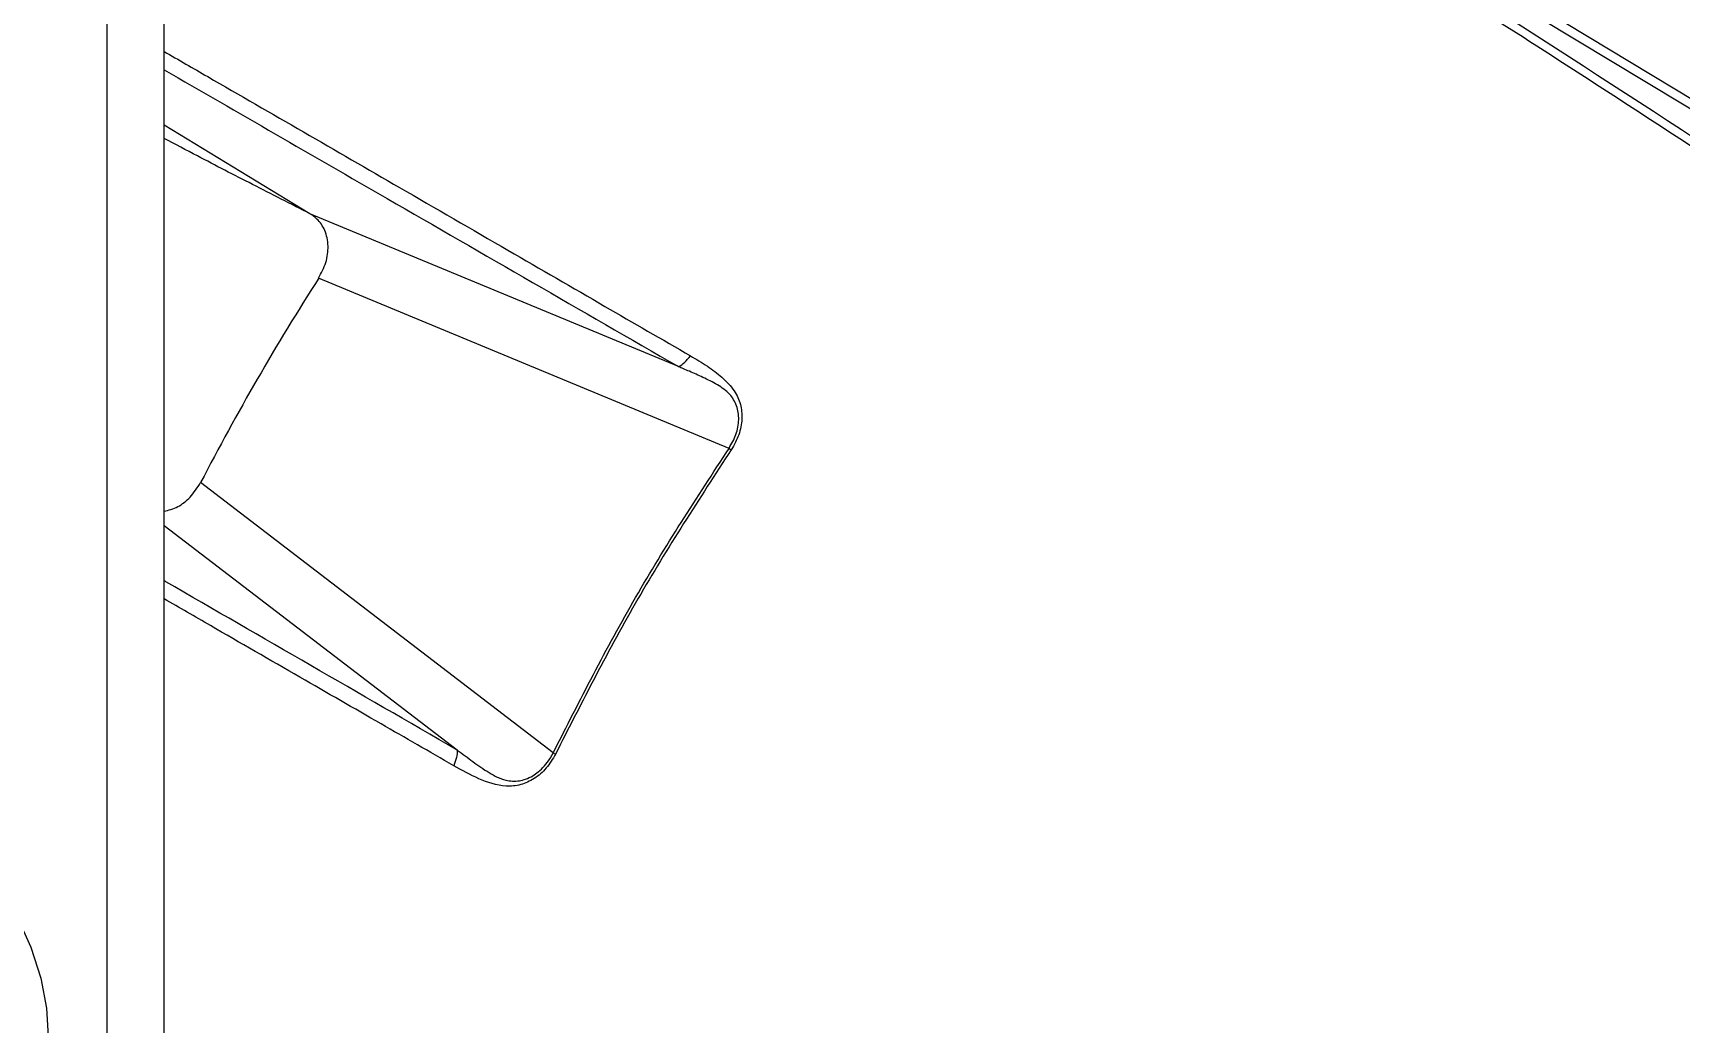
# Model space of a CAD drawing. Extents: x 7 to 135, y 1 to 99.
# Drawn here: x 94.294 to 98.133, y 13.227 to 15.537 of the extents above; entities that cross this region are included whole.
import ezdxf

# ---------------------------------------------------------------- set-up
doc = ezdxf.new("R2010")
doc.units = 0
doc.header["$MEASUREMENT"] = 0
doc.layers.add('OBJECT', color=7, linetype='CONTINUOUS')

msp = doc.modelspace()

# ---------------------------------------------------------------- linework, layer by layer
at = {"layer": 'OBJECT'}
for p, q in [((94.5991, 11.1874), (94.5991, 18.5139)), ((94.4661, 11.1107), (94.4661, 18.4372)), ((100.1867, 14.1537), (97.1812, 15.9729)), ((100.1764, 14.1361), (97.1708, 15.9553)), ((94.9389, 15.1156), (94.5991, 15.3218)), ((95.7976, 14.7592), (94.9389, 15.1156)), ((95.9152, 14.5688), (94.9591, 14.9653)), ((95.5056, 13.8594), (94.6841, 14.489)), ((94.5991, 14.3892), (95.2819, 13.866)), ((95.2819, 13.866), (95.282, 13.8659)), ((95.5056, 13.8594), (95.511, 13.8564))]:
    msp.add_line(p, q, dxfattribs=at)
at = {"layer": 'OBJECT', "flags": 128}
msp.add_lwpolyline([(93.801, 13.7632), (93.8106, 13.7682), (93.8546, 13.7817), (93.904, 13.7824), (93.9571, 13.7703), (94.0122, 13.7458), (94.0675, 13.7097), (94.1213, 13.6631), (94.1719, 13.6075), (94.2175, 13.5448), (94.2568, 13.4769), (94.2885, 13.4061), (94.3116, 13.3345), (94.3252, 13.2646), (94.3291, 13.1985), (94.323, 13.1383), (94.3071, 13.0861), (94.282, 13.0434), (94.2485, 13.0118), (94.2385, 13.0054)], dxfattribs=at)
at = {"layer": 'OBJECT'}
msp.add_arc((100.0448, 11.7116), 6.0374, 147.38933, 152.6107, dxfattribs=at)
for points, knots in [([(95.7189, 16.7949), (96.0676, 16.5913), (96.7648, 16.184), (97.8087, 15.5279), (98.8502, 14.8421), (99.5414, 14.356), (99.887, 14.1129)], [0, 0, 0, 0, 0.25003, 0.500058, 0.750055, 1, 1, 1, 1]), ([(99.8759, 14.0961), (99.7115, 14.2125), (99.3773, 14.4494), (98.8663, 14.8004), (98.3379, 15.1549), (97.8076, 15.5009), (97.28, 15.8358), (96.7598, 16.157), (96.2357, 16.4721), (95.8849, 16.6753), (95.709, 16.7772)], [0, 0, 0, 0, 0.118989, 0.241992, 0.369009, 0.500039, 0.623805, 0.748387, 0.873785, 1, 1, 1, 1]), ([(94.5991, 15.4938), (94.6329, 15.4742), (94.7407, 15.412), (94.9236, 15.3063), (95.1567, 15.1715), (95.3909, 15.036), (95.6168, 14.9052), (95.7588, 14.823), (95.8252, 14.7846)], [0, 0, 0, 0, 0.083773, 0.267021, 0.450258, 0.655967, 0.839214, 1, 1, 1, 1]), ([(94.5991, 15.451), (94.7718, 15.3513), (95.1672, 15.123), (95.5705, 14.8903), (95.7976, 14.7592)], [0, 0, 0, 0, 0.436927, 1, 1, 1, 1]), ([(94.9389, 15.1156), (94.8943, 15.1383), (94.8065, 15.183), (94.6931, 15.2413), (94.6249, 15.2775), (94.5991, 15.2912)], [0, 0, 0, 0, 0.39186, 0.76998, 1, 1, 1, 1]), ([(94.9591, 14.9653), (94.9654, 14.9774), (94.978, 15.0016), (94.983, 15.0412), (94.9757, 15.0768), (94.959, 15.1018), (94.9445, 15.1117), (94.9389, 15.1156)], [0, 0, 0, 0, 0.217936, 0.435232, 0.661572, 0.868602, 1, 1, 1, 1]), ([(95.7977, 14.7591), (95.8026, 14.7622), (95.8124, 14.7682), (95.8209, 14.7791), (95.8252, 14.7846)], [0, 0, 0, 0, 0.500001, 1, 1, 1, 1]), ([(95.8252, 14.7846), (95.8386, 14.7766), (95.8641, 14.7613), (95.8997, 14.7353), (95.9273, 14.7064), (95.9433, 14.6726), (95.9468, 14.6371), (95.9399, 14.6), (95.927, 14.5771), (95.9205, 14.5656)], [0, 0, 0, 0, 0.175154, 0.335953, 0.499736, 0.628069, 0.749937, 0.875049, 1, 1, 1, 1]), ([(95.9152, 14.5688), (95.9213, 14.5795), (95.9335, 14.601), (95.9396, 14.6361), (95.9347, 14.669), (95.9172, 14.6973), (95.8885, 14.7179), (95.8556, 14.7338), (95.8287, 14.7458), (95.8098, 14.754), (95.8014, 14.7576), (95.7977, 14.7591)], [0, 0, 0, 0, 0.123066, 0.246585, 0.369053, 0.491537, 0.630311, 0.772463, 0.899411, 0.955666, 1, 1, 1, 1]), ([(95.5056, 13.8594), (95.5675, 13.9813), (95.6912, 14.2251), (95.8405, 14.4542), (95.9152, 14.5688)], [0, 0, 0, 0, 0.499778, 1, 1, 1, 1]), ([(95.9205, 14.5656), (95.8459, 14.4511), (95.6967, 14.222), (95.5729, 13.9782), (95.511, 13.8564)], [0, 0, 0, 0, 0.500003, 1, 1, 1, 1]), ([(95.9152, 14.5688), (95.9161, 14.5682), (95.9179, 14.5672), (95.9196, 14.5661), (95.9205, 14.5656)], [0, 0, 0, 0, 0.5, 1, 1, 1, 1]), ([(94.5991, 14.4221), (94.6098, 14.4249), (94.6315, 14.4307), (94.662, 14.4546), (94.6765, 14.4772), (94.6841, 14.489)], [0, 0, 0, 0, 0.320869, 0.646441, 1, 1, 1, 1]), ([(95.282, 13.8659), (95.0543, 13.9974), (94.8251, 14.1297), (94.6005, 14.2595), (94.5991, 14.2603)], [0, 0, 0, 0, 0.993775, 1, 1, 1, 1]), ([(95.2738, 13.8294), (95.2173, 13.8619), (95.0976, 13.9308), (94.9087, 14.0395), (94.7401, 14.1366), (94.635, 14.1972), (94.5991, 14.2179)], [0, 0, 0, 0, 0.2495478, 0.5292599, 0.8391369, 1, 1, 1, 1]), ([(98.1016, 11.419), (98.1255, 11.5013), (98.1737, 11.6671), (98.2673, 11.9189), (98.3774, 12.1729), (98.5048, 12.4263), (98.6482, 12.6756), (98.8056, 12.9165), (98.9748, 13.1458), (99.1538, 13.3605), (99.3393, 13.5576), (99.5287, 13.7347), (99.7195, 13.8924), (99.8478, 13.9806), (99.9114, 14.0244)], [0, 0, 0, 0, 0.080321, 0.16194, 0.244772, 0.329378, 0.414487, 0.5, 0.585518, 0.670628, 0.755228, 0.838066, 0.919682, 1, 1, 1, 1]), ([(95.282, 13.8659), (95.2818, 13.8602), (95.2815, 13.8487), (95.2763, 13.8358), (95.2738, 13.8294)], [0, 0, 0, 0, 0.499995, 1, 1, 1, 1]), ([(95.282, 13.8659), (95.2942, 13.8568), (95.3187, 13.8386), (95.3553, 13.8126), (95.3912, 13.7939), (95.4211, 13.7924), (95.4424, 13.7979), (95.4572, 13.805), (95.4719, 13.8154), (95.4855, 13.8284), (95.4973, 13.8435), (95.5031, 13.8546), (95.5056, 13.8594)], [0, 0, 0, 0, 0.167654, 0.336417, 0.499287, 0.624454, 0.681334, 0.749951, 0.805261, 0.875043, 0.945879, 1, 1, 1, 1]), ([(95.511, 13.8564), (95.5043, 13.845), (95.4909, 13.8224), (95.4621, 13.798), (95.4297, 13.7831), (95.3847, 13.7794), (95.3317, 13.7973), (95.2931, 13.8187), (95.2738, 13.8294)], [0, 0, 0, 0, 0.125022, 0.250259, 0.372598, 0.500557, 0.750171, 1, 1, 1, 1])]:
    msp.add_open_spline(points, degree=3, knots=knots, dxfattribs=at)

doc.saveas('drawing.dxf')
